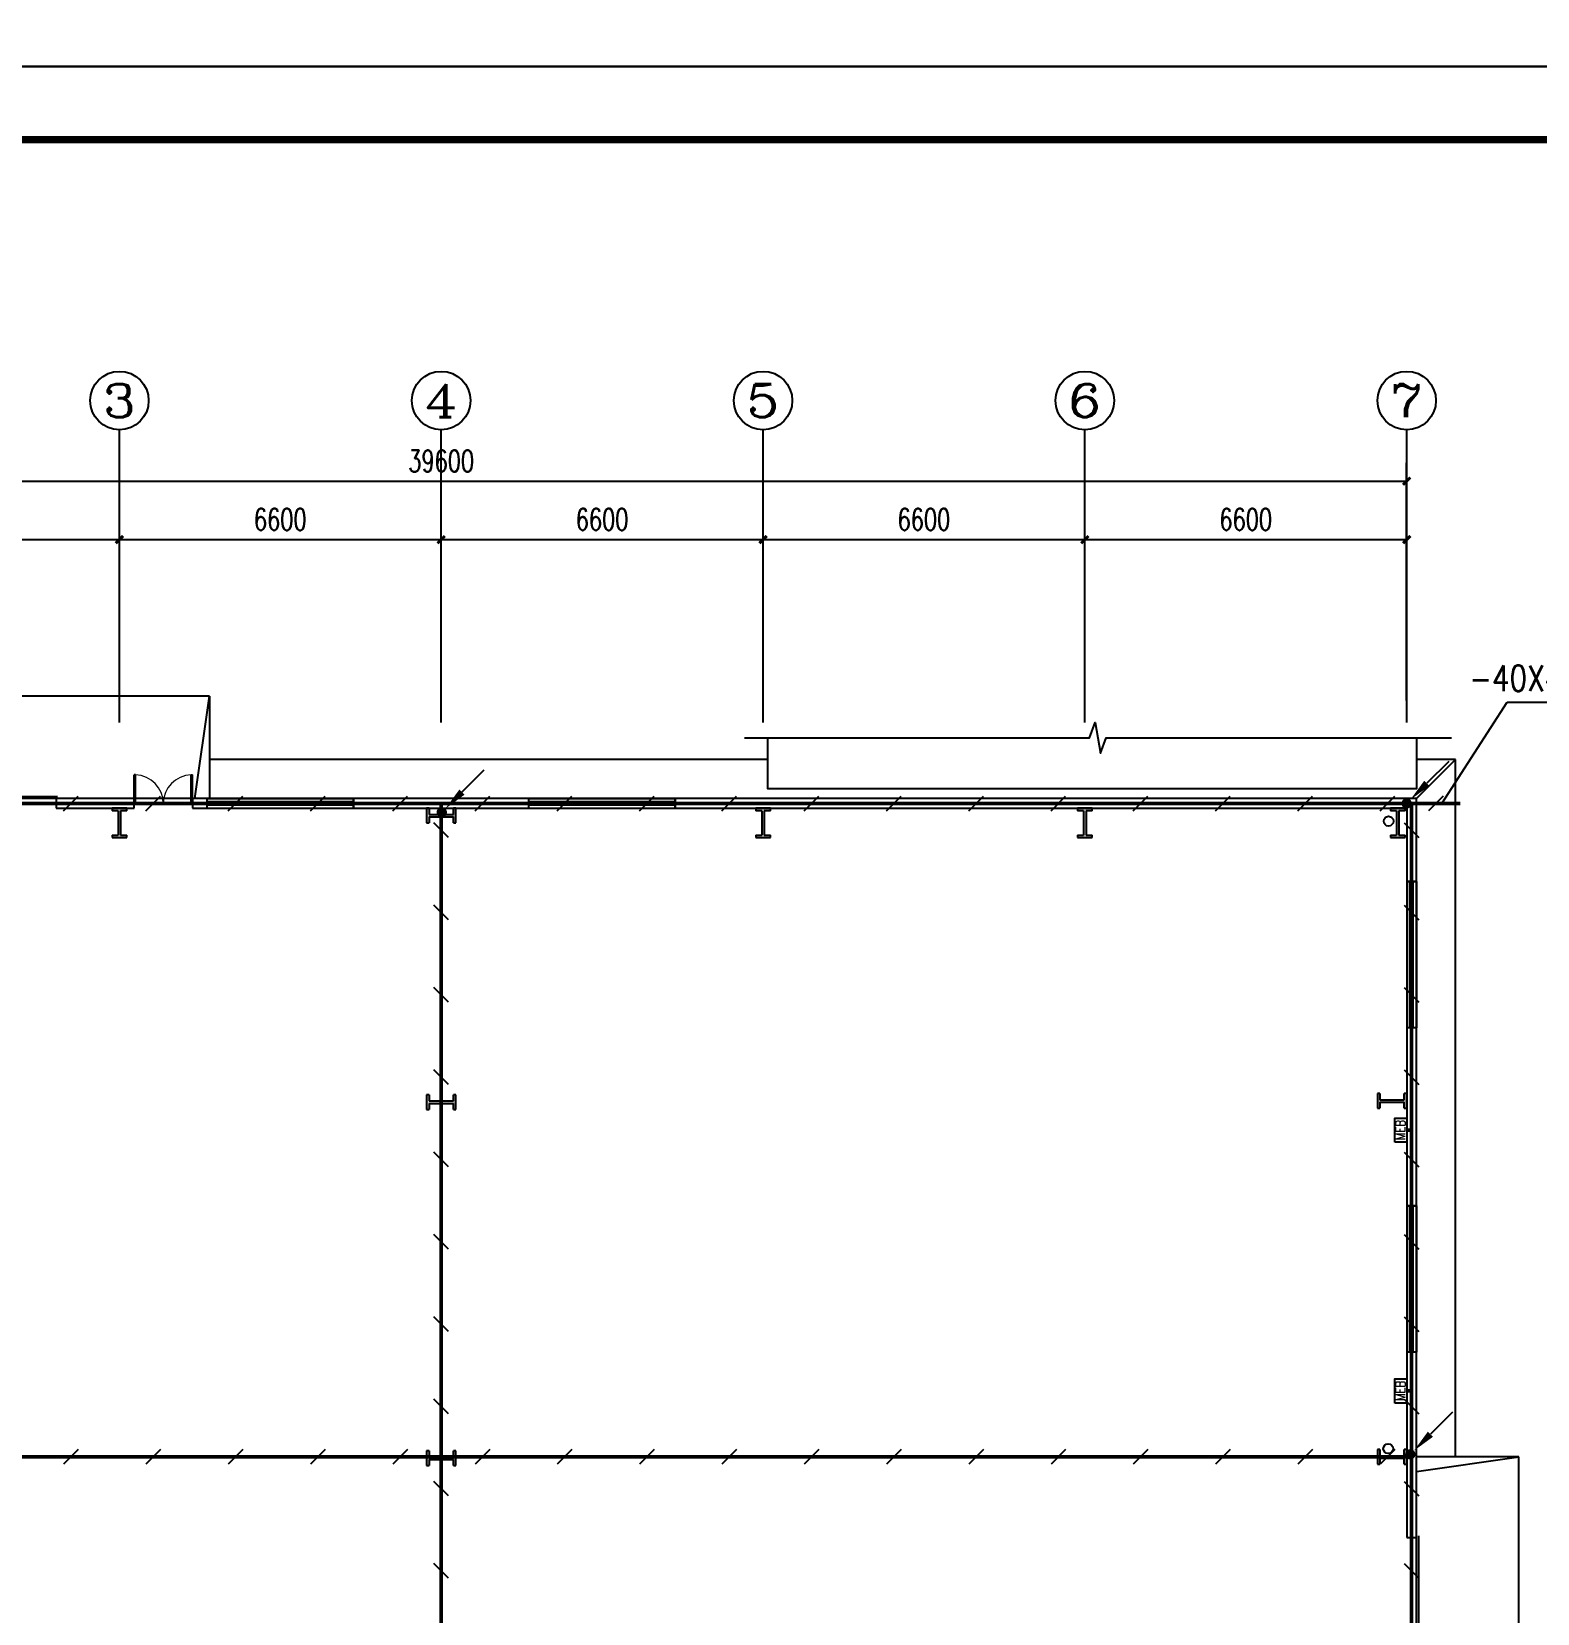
# Model space of a CAD drawing. Extents: x 185245 to 1992634, y -19957 to 755165.
# Drawn here: x 1879056 to 1909937, y 342953 to 375386 of the extents above; entities that cross this region are included whole.
import ezdxf
from ezdxf.enums import TextEntityAlignment as Align

# ---------------------------------------------------------------- set-up
doc = ezdxf.new("R2010")
doc.units = 0
doc.header["$LTSCALE"] = 1000
doc.header["$MEASUREMENT"] = 0
doc.linetypes.add('CENTER2', pattern=[1.125, 0.75, -0.125, 0.125, -0.125])
doc.linetypes.add('DASH', pattern=[0.35, 0.25, -0.1])
for name, color, linetype in [('AXIS', 3, 'Continuous'), ('AXIS_TEXT', 7, 'Continuous'), ('COLUMN', 9, 'Continuous'), ('DIM-照明', 3, 'Continuous'), ('DIM-箱柜', 3, 'Continuous'), ('DIM_SYMB', 3, 'Continuous'), ('EQUIP-照明', 3, 'Continuous'), ('GROUND', 2, 'Continuous'), ('LATRINE', 6, 'Continuous'), ('LWIRE', 4, 'Continuous'), ('PUB_TITLE', 4, 'Continuous'), ('SHTLN', 4, 'Continuous'), ('STAIR', 2, 'Continuous'), ('WINDOW', 4, 'Continuous'), ('WIRE-接地', 4, 'Continuous'), ('建筑外', 2, 'Continuous'), ('钢柱', 7, 'Continuous')]:
    doc.layers.add(name, color=color, linetype=linetype)
doc.styles.add('_TCH_AXIS', font='COMPLEX', dxfattribs={"bigfont": 'GBCBIG'})
doc.styles.add('_TCH_DIM_T3', font='SIMPLEX', dxfattribs={"width": 0.705882, "bigfont": 'GBCBIG'})
doc.styles.add('_TEL_DIM', font='SIMPLEX', dxfattribs={"width": 0.8, "height": 3.5, "bigfont": 'HZTXT'})
doc.styles.add('COMPLEX', font='COMPLEX')
doc.styles.get("Standard").update_dxf_attribs({"font": 'gbenor.shx', "bigfont": 'gbcbig.shx'})
doc.dimstyles.new('_TCH_ARCH&&150', dxfattribs={"dimtxt": 446.25, "dimasz": 150, "dimexe": 375, "dimexo": 450, "dimgap": 189.375, "dimtad": 1, "dimdec": 0, "dimzin": 0, "dimdsep": 46, "dimtxsty": '_TCH_DIM_T3', "dimblk": 'ARCHTICK', "dimcen": 0.09, "dimclrt": 7, "dimazin": 2, "dimtfac": 1, "dimtdec": 0, "dimtix": 1, "dimtmove": 2, "dimatfit": 3, "dimfxl": 0, "dimtolj": 1, "dimtzin": 0, "dimarcsym": 0})

# ---------------------------------------------------------------- blocks, each defined once
blk = doc.blocks.new('A$C23043752')
at = {"layer": 'COLUMN'}
blk.add_hatch(color=256, dxfattribs=at).paths.add_polyline_path([(0, 600), (0, 550), (125, 550), (125, 50), (0, 50), (0, 0), (300, 0), (300, 50), (175, 50), (175, 550), (300, 550), (300, 600)])
for p, q in [((0, 600), (0, 550)), ((300, 600), (0, 600)), ((125, 550), (0, 550)), ((125, 550), (125, 50)), ((175, 550), (175, 50)), ((300, 550), (175, 550)), ((300, 550), (300, 600)), ((0, 50), (125, 50)), ((0, 50), (0, 0)), ((0, 0), (300, 0)), ((175, 50), (300, 50)), ((300, 0), (300, 50))]:
    blk.add_line(p, q, dxfattribs=at)
blk = doc.blocks.new('A$C2E6C69CD')
at = {"layer": 'COLUMN', "xscale": -1, "rotation": 359.9999999999998}
blk.add_blockref('A$C23043752', (300, 0), dxfattribs=at)
blk.add_blockref('A$C23043752', (300, 0), dxfattribs=at)
blk = doc.blocks.new('A$C6F9B7E11')
blk.add_blockref('A$C2E6C69CD', (0, 0))
blk = doc.blocks.new('$TelecSys$00000008')
blk.add_line((0.4, 0.4), (-0.4, -0.4))
blk = doc.blocks.new('$TelecSys$00000078')
for p, q in [((1.15, 1.15), (0.55, 0.55)), ((0.104, 0.104), (0.104, 0.104)), ((-0.104, -0.104), (-0.104, -0.104))]:
    blk.add_line(p, q)
at = {"const_width": 0.142}
blk.add_lwpolyline([(-0.071, 0, 1), (0.071, 0, 1)], format="xyb", close=True, dxfattribs=at)
blk.add_solid([(0.62, 0.48), (0.48, 0.62), (0.1, 0.1)])
at = {"width": 0.8, "flags": 9}
blk.add_attdef('A', (0, 0), '', height=0.00002, dxfattribs=at)
blk = doc.blocks.new('_ArchTick')
at = {"color": 0, "linetype": 'ByBlock', "const_width": 0.4}
blk.add_lwpolyline([(-0.5, -0.5), (0.5, 0.5)], dxfattribs=at)
blk = doc.blocks.new('*D66')
at = {"layer": 'AXIS', "color": 0, "lineweight": -2, "transparency": 16777216}
for p, q in [((1874256, 361670), (1874256, 365345)), ((1880856, 361670), (1880856, 365345)), ((1874256, 364970), (1880856, 364970))]:
    blk.add_line(p, q, dxfattribs=at)
at = {"layer": 'Defpoints', "color": 0, "transparency": 16777216}
for p in [(1880856, 364970), (1874256, 361220), (1880856, 361220)]:
    blk.add_point(p, dxfattribs=at)
at = {"layer": 'AXIS', "color": 0, "lineweight": -2, "transparency": 16777216, "xscale": 150, "yscale": 150, "zscale": 150, "rotation": 180}
blk.add_blockref('_ArchTick', (1874256, 364970), dxfattribs=at)
at = {"layer": 'AXIS', "color": 0, "lineweight": -2, "transparency": 16777216, "xscale": 150, "yscale": 150, "zscale": 150}
blk.add_blockref('_ArchTick', (1880856, 364970), dxfattribs=at)
at = {"layer": 'AXIS', "color": 7, "transparency": 16777216, "insert": (1877556, 365383), "char_height": 446.2, "attachment_point": 5, "style": '_TCH_DIM_T3'}
blk.add_mtext('\\A1;6600', dxfattribs=at)
blk = doc.blocks.new('*D67')
at = {"layer": 'AXIS', "color": 0, "lineweight": -2, "transparency": 16777216}
for p, q in [((1880856, 361670), (1880856, 365345)), ((1887456, 361670), (1887456, 365345)), ((1880856, 364970), (1887456, 364970))]:
    blk.add_line(p, q, dxfattribs=at)
at = {"layer": 'Defpoints', "color": 0, "transparency": 16777216}
for p in [(1887456, 364970), (1880856, 361220), (1887456, 361220)]:
    blk.add_point(p, dxfattribs=at)
at = {"layer": 'AXIS', "color": 0, "lineweight": -2, "transparency": 16777216, "xscale": 150, "yscale": 150, "zscale": 150, "rotation": 180}
blk.add_blockref('_ArchTick', (1880856, 364970), dxfattribs=at)
at = {"layer": 'AXIS', "color": 0, "lineweight": -2, "transparency": 16777216, "xscale": 150, "yscale": 150, "zscale": 150}
blk.add_blockref('_ArchTick', (1887456, 364970), dxfattribs=at)
at = {"layer": 'AXIS', "color": 7, "transparency": 16777216, "insert": (1884156, 365383), "char_height": 446.2, "attachment_point": 5, "style": '_TCH_DIM_T3'}
blk.add_mtext('\\A1;6600', dxfattribs=at)
blk = doc.blocks.new('*D68')
at = {"layer": 'AXIS', "color": 0, "lineweight": -2, "transparency": 16777216}
for p, q in [((1887456, 361670), (1887456, 365345)), ((1894056, 361670), (1894056, 365345)), ((1887456, 364970), (1894056, 364970))]:
    blk.add_line(p, q, dxfattribs=at)
at = {"layer": 'Defpoints', "color": 0, "transparency": 16777216}
for p in [(1894056, 364970), (1887456, 361220), (1894056, 361220)]:
    blk.add_point(p, dxfattribs=at)
at = {"layer": 'AXIS', "color": 0, "lineweight": -2, "transparency": 16777216, "xscale": 150, "yscale": 150, "zscale": 150, "rotation": 180}
blk.add_blockref('_ArchTick', (1887456, 364970), dxfattribs=at)
at = {"layer": 'AXIS', "color": 0, "lineweight": -2, "transparency": 16777216, "xscale": 150, "yscale": 150, "zscale": 150}
blk.add_blockref('_ArchTick', (1894056, 364970), dxfattribs=at)
at = {"layer": 'AXIS', "color": 7, "transparency": 16777216, "insert": (1890756, 365383), "char_height": 446.2, "attachment_point": 5, "style": '_TCH_DIM_T3'}
blk.add_mtext('\\A1;6600', dxfattribs=at)
blk = doc.blocks.new('*D69')
at = {"layer": 'AXIS', "color": 0, "lineweight": -2, "transparency": 16777216}
for p, q in [((1894056, 361670), (1894056, 365345)), ((1900656, 361670), (1900656, 365345)), ((1894056, 364970), (1900656, 364970))]:
    blk.add_line(p, q, dxfattribs=at)
at = {"layer": 'Defpoints', "color": 0, "transparency": 16777216}
for p in [(1900656, 364970), (1894056, 361220), (1900656, 361220)]:
    blk.add_point(p, dxfattribs=at)
at = {"layer": 'AXIS', "color": 0, "lineweight": -2, "transparency": 16777216, "xscale": 150, "yscale": 150, "zscale": 150, "rotation": 180}
blk.add_blockref('_ArchTick', (1894056, 364970), dxfattribs=at)
at = {"layer": 'AXIS', "color": 0, "lineweight": -2, "transparency": 16777216, "xscale": 150, "yscale": 150, "zscale": 150}
blk.add_blockref('_ArchTick', (1900656, 364970), dxfattribs=at)
at = {"layer": 'AXIS', "color": 7, "transparency": 16777216, "insert": (1897356, 365383), "char_height": 446.2, "attachment_point": 5, "style": '_TCH_DIM_T3'}
blk.add_mtext('\\A1;6600', dxfattribs=at)
blk = doc.blocks.new('*D70')
at = {"layer": 'AXIS', "color": 0, "lineweight": -2, "transparency": 16777216}
for p, q in [((1900656, 361670), (1900656, 365345)), ((1907256, 361670), (1907256, 365345)), ((1900656, 364970), (1907256, 364970))]:
    blk.add_line(p, q, dxfattribs=at)
at = {"layer": 'Defpoints', "color": 0, "transparency": 16777216}
for p in [(1907256, 364970), (1900656, 361220), (1907256, 361220)]:
    blk.add_point(p, dxfattribs=at)
at = {"layer": 'AXIS', "color": 0, "lineweight": -2, "transparency": 16777216, "xscale": 150, "yscale": 150, "zscale": 150, "rotation": 180}
blk.add_blockref('_ArchTick', (1900656, 364970), dxfattribs=at)
at = {"layer": 'AXIS', "color": 0, "lineweight": -2, "transparency": 16777216, "xscale": 150, "yscale": 150, "zscale": 150}
blk.add_blockref('_ArchTick', (1907256, 364970), dxfattribs=at)
at = {"layer": 'AXIS', "color": 7, "transparency": 16777216, "insert": (1903956, 365383), "char_height": 446.2, "attachment_point": 5, "style": '_TCH_DIM_T3'}
blk.add_mtext('\\A1;6600', dxfattribs=at)
blk = doc.blocks.new('*D71')
at = {"layer": 'AXIS', "color": 0, "lineweight": -2, "transparency": 16777216}
for p, q in [((1867656, 361670), (1867656, 366545)), ((1907256, 361670), (1907256, 366545)), ((1867656, 366170), (1907256, 366170))]:
    blk.add_line(p, q, dxfattribs=at)
at = {"layer": 'Defpoints', "color": 0, "transparency": 16777216}
for p in [(1907256, 366170), (1867656, 361220), (1907256, 361220)]:
    blk.add_point(p, dxfattribs=at)
at = {"layer": 'AXIS', "color": 0, "lineweight": -2, "transparency": 16777216, "xscale": 150, "yscale": 150, "zscale": 150, "rotation": 180}
blk.add_blockref('_ArchTick', (1867656, 366170), dxfattribs=at)
at = {"layer": 'AXIS', "color": 0, "lineweight": -2, "transparency": 16777216, "xscale": 150, "yscale": 150, "zscale": 150}
blk.add_blockref('_ArchTick', (1907256, 366170), dxfattribs=at)
at = {"layer": 'AXIS', "color": 7, "transparency": 16777216, "insert": (1887456, 366583), "char_height": 446.2, "attachment_point": 5, "style": '_TCH_DIM_T3'}
blk.add_mtext('\\A1;39600', dxfattribs=at)
blk = doc.blocks.new('$DorLib2D$00000137')
at = {"color": 0, "linetype": 'DASH'}
blk.add_line((-0.5075, 0.7229), (0.5075, 0.7229), dxfattribs=at)
blk = doc.blocks.new('$TCHSYS$WIN2D')
for p, q in [((-0.5, 0.5), (0.5, 0.5)), ((-0.5, 0.5), (-0.5, -0.5)), ((0.5, 0.5), (0.5, -0.5)), ((0.5, 0.167), (-0.5, 0.167)), ((0.5, -0.167), (-0.5, -0.167)), ((-0.5, -0.5), (0.5, -0.5))]:
    blk.add_line(p, q)
blk = doc.blocks.new('$DorLib2D$00000002')
for p, q in [((-0.5, 0), (-0.5, 0.4875)), ((-0.475, 0.4875), (-0.5, 0.4875)), ((-0.475, 0), (-0.475, 0.4875)), ((0.475, 0), (0.475, 0.4875)), ((0.475, 0.4875), (0.5, 0.4875)), ((0.5, 0), (0.5, 0.4875)), ((-0.5, 0), (-0.475, 0)), ((0.5, 0), (0.475, 0))]:
    blk.add_line(p, q)
at = {"lineweight": 13}
for centre, start, end in [((-0.4875, 0), 0, 88.53072), ((0.4875, 0), 91.46928, 180)]:
    blk.add_arc(centre, 0.4875, start, end, dxfattribs=at)
blk = doc.blocks.new('_AXISO')
blk.add_circle((0, 0), 0.5)
at = {"layer": 'AXIS_TEXT', "style": 'COMPLEX', "width": 1.041667}
blk.add_attdef('A', text='', height=0.56, dxfattribs=at).set_placement((-0.25, -0.28), (0.25, -0.28), align=Align.FIT)

msp = doc.modelspace()

# ---------------------------------------------------------------- linework, layer by layer
at = {"color": 8}
for centre in [(1906884.5, 359196.4, 0), (1906877.4, 346329.7, 0)]:
    msp.add_circle(centre, 100, dxfattribs=at)
at = {"layer": 'AXIS'}
for p, q in [((1880856.3, 361220.1), (1880856.3, 367220.1)), ((1887456.3, 361220.1), (1887456.3, 367220.1)), ((1894056.3, 361220.1), (1894056.3, 367220.1)), ((1900656.3, 361220.1), (1900656.3, 367220.1)), ((1907256.3, 361220.1), (1907256.3, 367220.1))]:
    msp.add_line(p, q, dxfattribs=at)
at = {"layer": 'DIM-照明'}
msp.add_line((1907977.6, 359560.6, 0), (1909318.8, 361639.6, 0), dxfattribs=at)
at = {"layer": 'DIM-箱柜', "color": 7}
msp.add_line((1909318.8, 361639.6, 0), (1915417.6, 361639.6, 0), dxfattribs=at)
at = {"layer": 'DIM_SYMB', "color": 8}
msp.add_lwpolyline([(1893672.9, 360908.4), (1900754.2, 360908.4), (1900868.8, 361223.4), (1900979.9, 360593.4), (1901091.7, 360908.4), (1908172.9, 360908.4)], dxfattribs=at)
at = {"layer": 'EQUIP-照明'}
for points in [[(1907010.6, 352614), (1907010.6, 353107), (1907256.3, 353107), (1907256.3, 352614)], [(1907010.6, 347266.8), (1907010.6, 347759.8), (1907256.3, 347759.8), (1907256.3, 347266.8)]]:
    msp.add_lwpolyline(points, close=True, dxfattribs=at)
at = {"layer": 'GROUND', "color": 8}
for p, q in [((1894156.3, 360460.6, 0), (1882706.3, 360460.6, 0)), ((1908256.3, 360460.6, 0), (1907456.3, 360460.6, 0)), ((1907456.3, 359660.6, 0), (1908256.3, 360460.6, 0)), ((1908256.3, 346160.6, 0), (1908256.3, 360460.6, 0)), ((1907456.3, 359660.6, 0), (1880856.3, 359660.6, 0)), ((1907456.3, 346160.6, 0), (1907456.3, 359660.6, 0))]:
    msp.add_line(p, q, dxfattribs=at)
at = {"layer": 'LATRINE', "color": 8}
for p, q in [((1881156.3, 359660.6), (1879556.3, 359660.6)), ((1879556.3, 359660.6), (1879556.3, 359460.6)), ((1879556.3, 359460.6), (1881156.3, 359460.6)), ((1881156.3, 359460.6), (1881156.3, 359660.6)), ((1882656.3, 359660.6), (1882356.3, 359660.6)), ((1882356.3, 359660.6), (1882356.3, 359460.6)), ((1882356.3, 359460.6), (1882656.3, 359460.6)), ((1882656.3, 359460.6), (1882656.3, 359660.6)), ((1889256.3, 359660.6), (1885656.3, 359660.6)), ((1885656.3, 359660.6), (1885656.3, 359460.6)), ((1885656.3, 359460.6), (1889256.3, 359460.6)), ((1889256.3, 359460.6), (1889256.3, 359660.6)), ((1907456.3, 359660.6), (1892256.3, 359660.6)), ((1892256.3, 359660.6), (1892256.3, 359460.6)), ((1892256.3, 359460.6), (1907256.3, 359460.6)), ((1907256.3, 359460.6), (1907256.3, 357960.6)), ((1907456.3, 357960.6), (1907456.3, 359660.6)), ((1907256.3, 357960.6), (1907456.3, 357960.6)), ((1907256.3, 354960.6), (1907256.3, 351310.6)), ((1907456.3, 354960.6), (1907256.3, 354960.6)), ((1907456.3, 351310.6), (1907456.3, 354960.6)), ((1907256.3, 351310.6), (1907456.3, 351310.6)), ((1907256.3, 348310.6), (1907256.3, 344510.6)), ((1907456.3, 348310.6), (1907256.3, 348310.6)), ((1907456.3, 344510.6), (1907456.3, 348310.6)), ((1907256.3, 344510.6), (1907456.3, 344510.6))]:
    msp.add_line(p, q, dxfattribs=at)
at = {"layer": 'PUB_TITLE'}
for points in [[(1845574.4, 374673.5), (1934674.4, 374673.5), (1934674.4, 437673.5), (1845574.4, 437673.5)], [(1845574.4, 311673.5), (1934674.4, 311673.5), (1934674.4, 374673.5), (1845574.4, 374673.5)]]:
    msp.add_lwpolyline(points, close=True, dxfattribs=at)
at = {"layer": 'PUB_TITLE', "const_width": 150}
msp.add_lwpolyline([(1849324.4, 313173.5), (1933174.4, 313173.5), (1933174.4, 373173.5), (1849324.4, 373173.5)], close=True, dxfattribs=at)
at = {"layer": 'STAIR', "color": 8}
for p, q in [((1882706.3, 361760.6), (1874256.3, 361760.6)), ((1882406.3, 359660.6), (1882706.3, 361760.6)), ((1882706.3, 361760.6), (1882706.3, 359660.6)), ((1882706.3, 359660.6), (1874256.3, 359660.6)), ((1909556.3, 346160.6), (1907456.3, 346160.6)), ((1907456.3, 336710.6), (1907456.3, 346160.6)), ((1907456.3, 345860.6), (1909556.3, 346160.6)), ((1909556.3, 336710.6), (1909556.3, 346160.6))]:
    msp.add_line(p, q, dxfattribs=at)
at = {"layer": 'WIRE-接地', "linetype": 'CENTER2', "const_width": 75, "elevation": 0}
for points in [[(1867556.3, 359560.6), (1867556.3, 331460.6), (1907356.3, 331460.6), (1907356.3, 359560.6), (1867556.3, 359560.6)], [(1887456.3, 359560.6), (1887456.3, 331460.6)], [(1907356.3, 359560.6), (1908356.3, 359560.6)], [(1867556.3, 346160.6), (1907356.3, 346160.6)]]:
    msp.add_lwpolyline(points, dxfattribs=at)
at = {"layer": 'WIRE-接地', "linetype": 'CENTER2', "const_width": 75}
for points in [[(1907256.3, 352860.5), (1907356.3, 352860.5)], [(1907256.3, 347513.3), (1907356.3, 347513.3)]]:
    msp.add_lwpolyline(points, dxfattribs=at)
at = {"layer": '建筑外', "color": 8, "elevation": 0}
msp.add_lwpolyline([(1907456.3, 360908.4), (1907456.3, 359860.6), (1894156.3, 359860.6), (1894156.3, 360908.4)], dxfattribs=at)

# ---------------------------------------------------------------- block references
at = {"layer": 'AXIS'}
ref = msp.add_blockref('_AXISO', (1880856.3, 367820.1), dxfattribs=dict(at, xscale=1200, yscale=1200, zscale=1200))
ref.add_attrib('A', '3', dxfattribs={"layer": 'AXIS_TEXT', "height": 678.8, "style": '_TCH_AXIS', "width": 1.5}).set_placement((1880516.9, 367480.7), (1881195.7, 367480.7), align=Align.FIT)
ref = msp.add_blockref('_AXISO', (1887456.3, 367820.1), dxfattribs=dict(at, xscale=1200, yscale=1200, zscale=1200))
ref.add_attrib('A', '4', dxfattribs={"layer": 'AXIS_TEXT', "height": 678.8, "style": '_TCH_AXIS', "width": 1.3125}).set_placement((1887116.9, 367480.7), (1887795.7, 367480.7), align=Align.FIT)
ref = msp.add_blockref('_AXISO', (1894056.3, 367820.1), dxfattribs=dict(at, xscale=1200, yscale=1200, zscale=1200))
ref.add_attrib('A', '5', dxfattribs={"layer": 'AXIS_TEXT', "height": 678.8, "style": '_TCH_AXIS', "width": 1.5}).set_placement((1893716.9, 367480.7), (1894395.7, 367480.7), align=Align.FIT)
ref = msp.add_blockref('_AXISO', (1900656.3, 367820.1), dxfattribs=dict(at, xscale=1200, yscale=1200, zscale=1200))
ref.add_attrib('A', '6', dxfattribs={"layer": 'AXIS_TEXT', "height": 678.8, "style": '_TCH_AXIS', "width": 1.5}).set_placement((1900316.9, 367480.7), (1900995.7, 367480.7), align=Align.FIT)
ref = msp.add_blockref('_AXISO', (1907256.3, 367820.1), dxfattribs=dict(at, xscale=1200, yscale=1200, zscale=1200))
ref.add_attrib('A', '7', dxfattribs={"layer": 'AXIS_TEXT', "height": 678.8, "style": '_TCH_AXIS', "width": 1.5}).set_placement((1906916.9, 367480.7), (1907595.7, 367480.7), align=Align.FIT)
at = {"layer": 'LWIRE', "xscale": 750, "yscale": 750, "zscale": 750}
for p in [(1907256.3, 359560.6, 0), (1887467.2, 359378.8, 0), (1907330.5, 346213.9, 0)]:
    msp.add_blockref('$TelecSys$00000078', p, dxfattribs=at)
at = {"layer": 'SHTLN', "xscale": 375, "yscale": 375, "zscale": 375}
for p, rotation in [((1879862.5, 359560.6, 0), 180), ((1881550, 359560.6, 0), 180), ((1883237.5, 359560.6, 0), 180), ((1884925, 359560.6, 0), 180), ((1886612.5, 359560.6, 0), 180), ((1888300, 359560.6, 0), 180), ((1889987.5, 359560.6, 0), 180), ((1891675, 359560.6, 0), 180), ((1893362.5, 359560.6, 0), 180), ((1895050, 359560.6, 0), 180), ((1896737.5, 359560.6, 0), 180), ((1898425, 359560.6, 0), 180), ((1900112.5, 359560.6, 0), 180), ((1901800, 359560.6, 0), 180), ((1903487.5, 359560.6, 0), 180), ((1905175, 359560.6, 0), 180), ((1906862.5, 359560.6, 0), 180), ((1887456.3, 359010.6, 0), 269.9999999999981), ((1907356.3, 359010.6, 0), 90), ((1887456.3, 357323.1, 0), 269.9999999999981), ((1907356.3, 357323.1, 0), 90), ((1887456.3, 355635.6, 0), 269.9999999999981), ((1907356.3, 355635.6, 0), 90), ((1887456.3, 353948.1, 0), 269.9999999999981), ((1907356.3, 353948.1, 0), 90), ((1887456.3, 352260.6, 0), 269.9999999999981), ((1907356.3, 352260.6, 0), 90), ((1887456.3, 350573.1, 0), 269.9999999999981), ((1907356.3, 350573.1, 0), 90), ((1887456.3, 348885.6, 0), 269.9999999999981), ((1907356.3, 348885.6, 0), 90), ((1887456.3, 347198.1, 0), 269.9999999999981), ((1907356.3, 347198.1, 0), 90), ((1887456.3, 345510.6, 0), 269.9999999999981), ((1907356.3, 345510.6, 0), 90), ((1887456.3, 343823.1, 0), 269.9999999999981), ((1907356.3, 343823.1, 0), 90)]:
    msp.add_blockref('$TelecSys$00000008', p, dxfattribs=dict(at, rotation=rotation))
for p in [(1907856.3, 359560.6, 0), (1879862.5, 346160.6, 0), (1881550, 346160.6, 0), (1883237.5, 346160.6, 0), (1884925, 346160.6, 0), (1886612.5, 346160.6, 0), (1888300, 346160.6, 0), (1889987.5, 346160.6, 0), (1891675, 346160.6, 0), (1893362.5, 346160.6, 0), (1895050, 346160.6, 0), (1896737.5, 346160.6, 0), (1898425, 346160.6, 0), (1900112.5, 346160.6, 0), (1901800, 346160.6, 0), (1903487.5, 346160.6, 0), (1905175, 346160.6, 0), (1906862.5, 346160.6, 0)]:
    msp.add_blockref('$TelecSys$00000008', p, dxfattribs=at)
at = {"layer": 'WINDOW', "color": 8}
for name, p, xscale, yscale, zscale in [('$DorLib2D$00000002', (1881756.3, 359560.6), 1200, 1200, 1200), ('$DorLib2D$00000137', (1877556.3, 359560.6), 4000, 200, 4000), ('$TCHSYS$WIN2D', (1884156.3, 359560.6), 3000, -200, 3000), ('$TCHSYS$WIN2D', (1890756.3, 359560.6), 3000, -200, 3000)]:
    msp.add_blockref(name, p, dxfattribs=dict(at, xscale=xscale, yscale=yscale, zscale=zscale))
at = {"layer": 'WINDOW', "color": 8, "yscale": 200, "rotation": 270}
for name, p, xscale, zscale in [('$TCHSYS$WIN2D', (1907356.3, 356460.6), 3000, 3000), ('$TCHSYS$WIN2D', (1907356.3, 349810.6), 3000, 3000), ('$DorLib2D$00000137', (1907356.3, 342510.6), 4000, 4000)]:
    msp.add_blockref(name, p, dxfattribs=dict(at, xscale=xscale, zscale=zscale))
at = {"layer": '钢柱', "color": 8, "ltscale": 1000, "xscale": -1}
for p in [(1881006.3, 358860.6, 0), (1894206.3, 358860.6, 0), (1900806.3, 358860.6, 0), (1907223.9, 358860.6, 0)]:
    msp.add_blockref('A$C6F9B7E11', p, dxfattribs=at)
at = {"layer": '钢柱', "color": 8, "ltscale": 1000, "xscale": -1, "rotation": 90}
for p in [(1887756.3, 359460.6, 0), (1887756.3, 353585.6, 0), (1907256.3, 353610.6, 0), (1887756.3, 346285.6, 0), (1907256.3, 346310.6, 0)]:
    msp.add_blockref('A$C6F9B7E11', p, dxfattribs=at)

# ---------------------------------------------------------------- texts
at = {"layer": 'DIM-箱柜', "color": 7, "style": '_TEL_DIM', "width": 0.8}
msp.add_text('-40X4镀锌扁钢，长为离墙1.0米', height=525, dxfattribs=at).set_placement((1908538.5, 361865.1, 0))
at = {"layer": 'EQUIP-照明', "style": '_TEL_DIM', "width": 0.8}
for p in [(1907223.9, 352659.2), (1907223.9, 347312)]:
    msp.add_text('MEB', height=187.5, rotation=90, dxfattribs=at).set_placement(p)

# ---------------------------------------------------------------- dimensions: what is measured, and where the dimension line sits
at = {"layer": 'AXIS'}
for p1, p2, distance, picture, middle in [((1867656.3, 361220.1), (1907256.3, 361220.1), 4950, '*D71', (1887456.3, 366582.6)), ((1874256.3, 361220.1), (1880856.3, 361220.1), 3750, '*D66', (1877556.3, 365382.6)), ((1880856.3, 361220.1), (1887456.3, 361220.1), 3750, '*D67', (1884156.3, 365382.6)), ((1887456.3, 361220.1), (1894056.3, 361220.1), 3750, '*D68', (1890756.3, 365382.6)), ((1894056.3, 361220.1), (1900656.3, 361220.1), 3750, '*D69', (1897356.3, 365382.6)), ((1900656.3, 361220.1), (1907256.3, 361220.1), 3750, '*D70', (1903956.3, 365382.6))]:
    dim = msp.add_aligned_dim(p1=p1, p2=p2, distance=distance, dimstyle='_TCH_ARCH&&150', dxfattribs=at)
    dim.commit()
    dim.dimension.update_dxf_attribs({"geometry": picture, "text_midpoint": middle})

doc.saveas('drawing.dxf')
